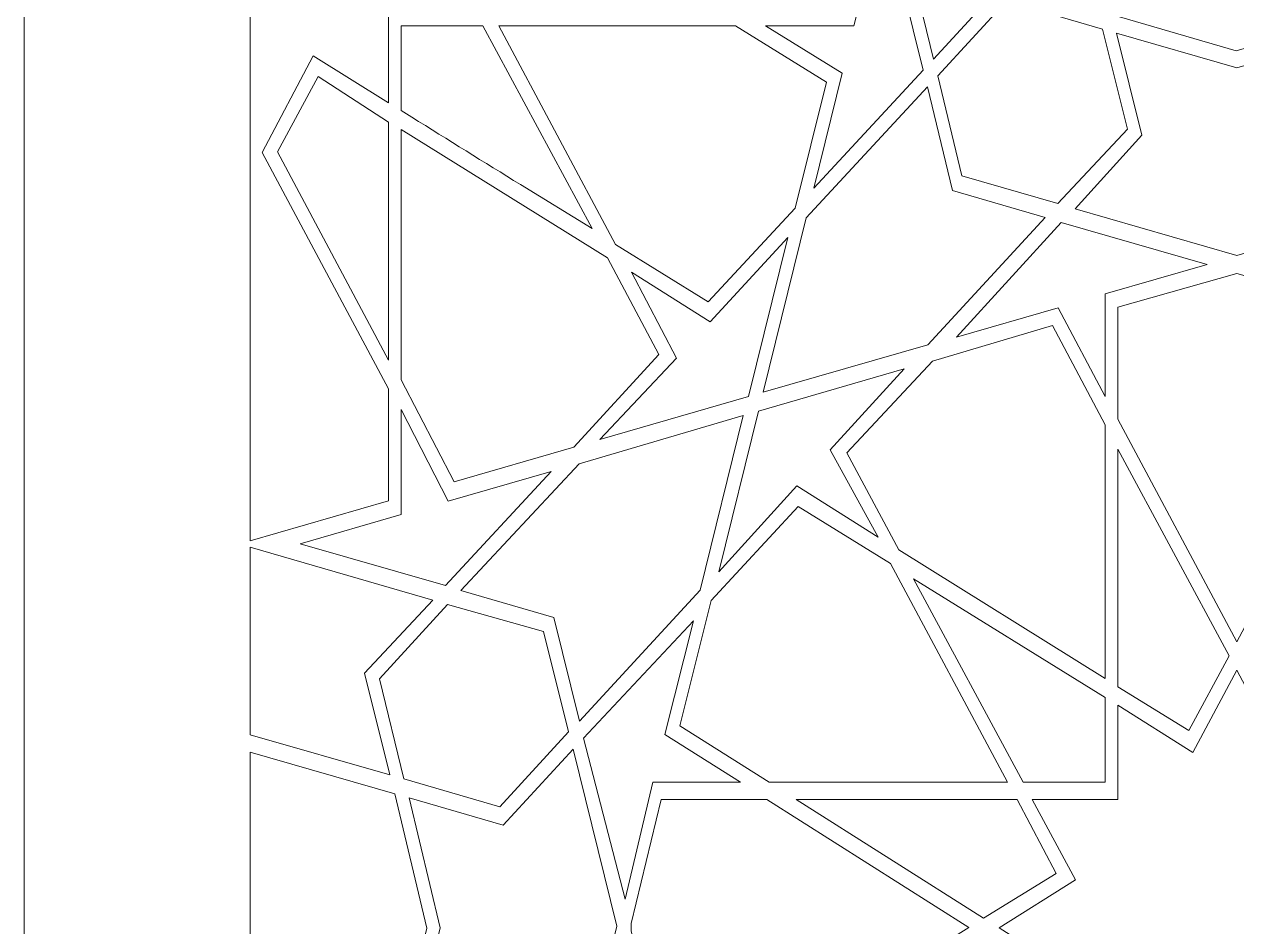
# Model space of a CAD drawing. Header units: centimetres. Extents: x -12.3 to 38.8, y -41.7 to 12.7.
# Drawn here: x 23.9 to 31.91, y 3.64 to 9.61 of the extents above; entities that cross this region are included whole.
import ezdxf

# ---------------------------------------------------------------- set-up
doc = ezdxf.new("R2010")
doc.units = ezdxf.units.CM
doc.header["$MEASUREMENT"] = 0
doc.layers.add('layer 1', color=7, linetype='Continuous')

msp = doc.modelspace()

# ---------------------------------------------------------------- linework, layer by layer
at = {"layer": 'layer 1', "color": 7, "lineweight": 9}
msp.add_open_spline([(23.90013, 11.0185), (23.90013, 11.0185), (38.7565, 11.0185), (38.7565, 11.0185), (38.7565, 11.0185), (38.7565, 11.0185), (38.7565, -9.98942), (38.7565, -9.98942), (38.7565, -9.98942), (38.7565, -9.98942), (23.90013, -9.98942), (23.90013, -9.98942), (23.90013, -9.98942), (23.90013, -9.98942), (23.90013, 11.0185), (23.90013, 11.0185)], degree=3, knots=[0, 0, 0, 0, 0.2, 0.2, 0.2, 0.2, 0.4, 0.4, 0.4, 0.4, 0.6, 0.6, 0.6, 0.6, 1, 1, 1, 1], dxfattribs=at)
at = {"layer": 'layer 1', "color": 225, "lineweight": 9}
for points, knots in [([(27.07566, 10.6783), (27.07566, 10.6783), (29.56085, 10.6783), (29.56085, 10.6783), (29.56085, 10.6783), (29.56085, 10.6783), (29.31857, 9.71482), (29.31857, 9.71482), (29.31857, 9.71482), (29.31857, 9.71482), (28.61182, 9.71482), (28.61182, 9.71482), (28.61182, 9.71482), (28.61182, 9.71482), (27.17754, 10.6144), (27.17754, 10.6144), (27.17754, 10.6144), (27.17754, 10.6144), (26.58564, 10.24548), (26.58564, 10.24548), (26.58564, 10.24548), (26.58564, 10.24548), (26.87252, 9.71482), (26.87252, 9.71482), (26.87252, 9.71482), (26.87252, 9.71482), (26.30589, 9.71482), (26.30589, 9.71482), (26.30589, 9.71482), (26.30589, 9.71482), (26.30589, 9.08786), (26.30589, 9.08786), (26.30589, 9.08786), (26.30589, 9.08786), (25.8088, 9.39874), (25.8088, 9.39874), (25.8088, 9.39874), (25.8088, 9.39874), (25.47294, 8.7591), (25.47294, 8.7591), (25.47294, 8.7591), (25.47294, 8.7591), (26.30589, 7.19859), (26.30589, 7.19859), (26.30589, 7.19859), (26.30589, 7.19859), (26.30589, 6.45747), (26.30589, 6.45747), (26.30589, 6.45747), (26.30589, 6.45747), (25.39177, 6.19489), (25.39177, 6.19489), (25.39177, 6.19489), (25.39177, 6.19489), (25.39178, 10.6783), (25.39178, 10.6783), (25.39178, 10.6783), (25.39178, 10.6783), (27.07566, 10.6783), (27.07566, 10.6783)], [0, 0, 0, 0, 0.0625, 0.0625, 0.0625, 0.0625, 0.125, 0.125, 0.125, 0.125, 0.1875, 0.1875, 0.1875, 0.1875, 0.25, 0.25, 0.25, 0.25, 0.3125, 0.3125, 0.3125, 0.3125, 0.375, 0.375, 0.375, 0.375, 0.4375, 0.4375, 0.4375, 0.4375, 0.5, 0.5, 0.5, 0.5, 0.5625, 0.5625, 0.5625, 0.5625, 0.625, 0.625, 0.625, 0.625, 0.6875, 0.6875, 0.6875, 0.6875, 0.75, 0.75, 0.75, 0.75, 0.8125, 0.8125, 0.8125, 0.8125, 0.875, 0.875, 0.875, 0.875, 1, 1, 1, 1]), ([(31.04134, 7.8266), (31.04134, 7.8266), (31.04134, 7.14719), (31.04134, 7.14719), (31.04134, 7.14719), (31.04134, 7.14719), (30.73069, 7.73458), (30.73069, 7.73458), (30.73069, 7.73458), (30.73069, 7.73458), (30.05821, 7.53899), (30.05821, 7.53899), (30.05821, 7.53899), (30.05821, 7.53899), (30.7511, 8.29743), (30.7511, 8.29743), (30.7511, 8.29743), (30.7511, 8.29743), (31.71441, 8.01986), (31.71441, 8.01986), (31.71441, 8.01986), (31.71441, 8.01986), (31.04134, 7.8266), (31.04134, 7.8266)], [0, 0, 0, 0, 0.1428571, 0.1428571, 0.1428571, 0.1428571, 0.2857143, 0.2857143, 0.2857143, 0.2857143, 0.4285714, 0.4285714, 0.4285714, 0.4285714, 0.5714286, 0.5714286, 0.5714286, 0.5714286, 0.7142857, 0.7142857, 0.7142857, 0.7142857, 1, 1, 1, 1]), ([(29.22503, 6.79433), (29.22503, 6.79433), (29.54187, 6.21938), (29.54187, 6.21938), (29.54187, 6.21938), (29.54187, 6.21938), (29.0045, 6.55693), (29.0045, 6.55693), (29.0045, 6.55693), (29.0045, 6.55693), (28.48811, 5.98925), (28.48811, 5.98925), (28.48811, 5.98925), (28.48811, 5.98925), (28.75014, 7.05083), (28.75014, 7.05083), (28.75014, 7.05083), (28.75014, 7.05083), (29.7132, 7.33098), (29.7132, 7.33098), (29.7132, 7.33098), (29.7132, 7.33098), (29.22503, 6.79433), (29.22503, 6.79433)], [0, 0, 0, 0, 0.1428571, 0.1428571, 0.1428571, 0.1428571, 0.2857143, 0.2857143, 0.2857143, 0.2857143, 0.4285714, 0.4285714, 0.4285714, 0.4285714, 0.5714286, 0.5714286, 0.5714286, 0.5714286, 0.7142857, 0.7142857, 0.7142857, 0.7142857, 1, 1, 1, 1]), ([(28.13132, 4.91366), (28.13132, 4.91366), (28.63267, 4.59876), (28.63267, 4.59876), (28.63267, 4.59876), (28.63267, 4.59876), (28.0529, 4.59876), (28.0529, 4.59876), (28.0529, 4.59876), (28.0529, 4.59876), (27.86945, 3.82576), (27.86945, 3.82576), (27.86945, 3.82576), (27.86945, 3.82576), (27.59452, 4.8909), (27.59452, 4.8909), (27.59452, 4.8909), (27.59452, 4.8909), (28.32113, 5.66567), (28.32113, 5.66567), (28.32113, 5.66567), (28.32113, 5.66567), (28.13132, 4.91366), (28.13132, 4.91366)], [0, 0, 0, 0, 0.1428571, 0.1428571, 0.1428571, 0.1428571, 0.2857143, 0.2857143, 0.2857143, 0.2857143, 0.4285714, 0.4285714, 0.4285714, 0.4285714, 0.5714286, 0.5714286, 0.5714286, 0.5714286, 0.7142857, 0.7142857, 0.7142857, 0.7142857, 1, 1, 1, 1]), ([(31.12472, 4.48458), (31.12472, 4.48458), (31.12471, 5.109), (31.12471, 5.109), (31.12471, 5.109), (31.12471, 5.109), (31.61971, 4.79663), (31.61971, 4.79663), (31.61971, 4.79663), (31.61971, 4.79663), (31.91117, 5.34052), (31.91117, 5.34052), (31.91117, 5.34052), (31.91117, 5.34052), (32.19821, 4.79662), (32.19821, 4.79662), (32.19821, 4.79662), (32.19821, 4.79662), (32.69559, 5.10772), (32.69559, 5.10772), (32.69559, 5.10772), (32.69559, 5.10772), (32.69556, 4.48458), (32.69556, 4.48458), (32.69556, 4.48458), (32.69556, 4.48458), (33.25684, 4.48458), (33.25684, 4.48458), (33.25684, 4.48458), (33.25684, 4.48458), (32.97153, 3.94872), (32.97153, 3.94872), (32.97153, 3.94872), (32.97153, 3.94872), (33.432, 3.6309), (33.432, 3.6309), (33.432, 3.6309), (33.432, 3.6309), (32.97422, 3.34241), (32.97422, 3.34241), (32.97422, 3.34241), (32.97422, 3.34241), (33.25684, 2.81159), (33.25684, 2.81159), (33.25684, 2.81159), (33.25684, 2.81159), (32.69556, 2.81159), (32.69556, 2.81159), (32.69556, 2.81159), (32.69556, 2.81159), (32.69556, 2.18845), (32.69556, 2.18845), (32.69556, 2.18845), (32.69556, 2.18845), (32.19819, 2.49955), (32.19819, 2.49955), (32.19819, 2.49955), (32.19819, 2.49955), (31.91116, 1.95566), (31.91116, 1.95566), (31.91116, 1.95566), (31.91116, 1.95566), (31.61974, 2.49945), (31.61974, 2.49945), (31.61974, 2.49945), (31.61974, 2.49945), (31.10882, 2.17669), (31.10882, 2.17669), (31.10882, 2.17669), (31.10882, 2.17669), (31.10445, 2.81161), (31.10445, 2.81161), (31.10445, 2.81161), (31.10445, 2.81161), (30.56014, 2.81158), (30.56014, 2.81158), (30.56014, 2.81158), (30.56014, 2.81158), (30.83237, 3.32393), (30.83237, 3.32393), (30.83237, 3.32393), (30.83237, 3.32393), (30.34101, 3.63785), (30.34101, 3.63785), (30.34101, 3.63785), (30.34101, 3.63785), (30.84513, 3.95365), (30.84513, 3.95365), (30.84513, 3.95365), (30.84513, 3.95365), (30.5581, 4.48459), (30.5581, 4.48459), (30.5581, 4.48459), (30.5581, 4.48459), (31.12472, 4.48458), (31.12472, 4.48458)], [0, 0, 0, 0, 0.04, 0.04, 0.04, 0.04, 0.08, 0.08, 0.08, 0.08, 0.12, 0.12, 0.12, 0.12, 0.16, 0.16, 0.16, 0.16, 0.2, 0.2, 0.2, 0.2, 0.24, 0.24, 0.24, 0.24, 0.28, 0.28, 0.28, 0.28, 0.32, 0.32, 0.32, 0.32, 0.36, 0.36, 0.36, 0.36, 0.4, 0.4, 0.4, 0.4, 0.44, 0.44, 0.44, 0.44, 0.48, 0.48, 0.48, 0.48, 0.52, 0.52, 0.52, 0.52, 0.56, 0.56, 0.56, 0.56, 0.6, 0.6, 0.6, 0.6, 0.64, 0.64, 0.64, 0.64, 0.68, 0.68, 0.68, 0.68, 0.72, 0.72, 0.72, 0.72, 0.76, 0.76, 0.76, 0.76, 0.8, 0.8, 0.8, 0.8, 0.84, 0.84, 0.84, 0.84, 0.88, 0.88, 0.88, 0.88, 0.92, 0.92, 0.92, 0.92, 1, 1, 1, 1])]:
    msp.add_open_spline(points, degree=3, knots=knots, dxfattribs=at)
at = {"layer": 'layer 1', "color": 203, "lineweight": 9}
for points, knots in [([(30.36746, 9.87883), (30.36746, 9.87883), (29.90702, 9.37607), (29.90702, 9.37607), (29.90702, 9.37607), (29.90702, 9.37607), (29.58924, 10.67831), (29.58924, 10.67831), (29.58924, 10.67831), (29.58924, 10.67831), (30.75435, 10.67829), (30.75435, 10.67829), (30.75435, 10.67829), (30.75435, 10.67829), (30.98668, 9.69873), (30.98668, 9.69873), (30.98668, 9.69873), (30.98668, 9.69873), (30.36746, 9.87883), (30.36746, 9.87883)], [0, 0, 0, 0, 0.1666667, 0.1666667, 0.1666667, 0.1666667, 0.3333333, 0.3333333, 0.3333333, 0.3333333, 0.5, 0.5, 0.5, 0.5, 0.6666667, 0.6666667, 0.6666667, 0.6666667, 1, 1, 1, 1]), ([(31.02314, 9.57439), (31.02314, 9.57439), (31.18796, 8.913), (31.18796, 8.913), (31.18796, 8.913), (31.18796, 8.913), (30.72851, 8.42179), (30.72851, 8.42179), (30.72851, 8.42179), (30.72851, 8.42179), (30.09509, 8.60601), (30.09509, 8.60601), (30.09509, 8.60601), (30.09509, 8.60601), (29.93502, 9.26721), (29.93502, 9.26721), (29.93502, 9.26721), (29.93502, 9.26721), (30.38985, 9.7586), (30.38985, 9.7586), (30.38985, 9.7586), (30.38985, 9.7586), (31.02314, 9.57439), (31.02314, 9.57439)], [0, 0, 0, 0, 0.1428571, 0.1428571, 0.1428571, 0.1428571, 0.2857143, 0.2857143, 0.2857143, 0.2857143, 0.4285714, 0.4285714, 0.4285714, 0.4285714, 0.5714286, 0.5714286, 0.5714286, 0.5714286, 0.7142857, 0.7142857, 0.7142857, 0.7142857, 1, 1, 1, 1]), ([(28.4181, 7.77419), (28.4181, 7.77419), (27.80693, 8.15152), (27.80693, 8.15152), (27.80693, 8.15152), (27.80693, 8.15152), (27.03448, 9.59678), (27.03448, 9.59678), (27.03448, 9.59678), (27.03448, 9.59678), (28.59812, 9.59678), (28.59812, 9.59678), (28.59812, 9.59678), (28.59812, 9.59678), (29.19951, 9.22552), (29.19951, 9.22552), (29.19951, 9.22552), (29.19951, 9.22552), (28.99358, 8.39119), (28.99358, 8.39119), (28.99358, 8.39119), (28.99358, 8.39119), (28.4181, 7.77419), (28.4181, 7.77419)], [0, 0, 0, 0, 0.1428571, 0.1428571, 0.1428571, 0.1428571, 0.2857143, 0.2857143, 0.2857143, 0.2857143, 0.4285714, 0.4285714, 0.4285714, 0.4285714, 0.5714286, 0.5714286, 0.5714286, 0.5714286, 0.7142857, 0.7142857, 0.7142857, 0.7142857, 1, 1, 1, 1]), ([(25.57401, 8.76455), (25.57401, 8.76455), (25.84191, 9.26266), (25.84191, 9.26266), (25.84191, 9.26266), (25.84191, 9.26266), (26.30589, 8.96052), (26.30589, 8.96052), (26.30589, 8.96052), (26.30589, 8.96052), (26.30589, 7.38764), (26.30589, 7.38764), (26.30589, 7.38764), (26.30589, 7.38764), (25.57401, 8.76455), (25.57401, 8.76455)], [0, 0, 0, 0, 0.2, 0.2, 0.2, 0.2, 0.4, 0.4, 0.4, 0.4, 0.6, 0.6, 0.6, 0.6, 1, 1, 1, 1]), ([(27.75331, 8.06481), (27.75331, 8.06481), (28.0916, 7.42521), (28.0916, 7.42521), (28.0916, 7.42521), (28.0916, 7.42521), (27.53016, 6.81399), (27.53016, 6.81399), (27.53016, 6.81399), (27.53016, 6.81399), (26.73982, 6.58374), (26.73982, 6.58374), (26.73982, 6.58374), (26.73982, 6.58374), (26.38925, 7.25865), (26.38925, 7.25865), (26.38925, 7.25865), (26.38925, 7.25865), (26.38927, 8.91099), (26.38927, 8.91099), (26.38927, 8.91099), (26.38927, 8.91099), (27.75331, 8.06481), (27.75331, 8.06481)], [0, 0, 0, 0, 0.1428571, 0.1428571, 0.1428571, 0.1428571, 0.2857143, 0.2857143, 0.2857143, 0.2857143, 0.4285714, 0.4285714, 0.4285714, 0.4285714, 0.5714286, 0.5714286, 0.5714286, 0.5714286, 0.7142857, 0.7142857, 0.7142857, 0.7142857, 1, 1, 1, 1]), ([(26.14723, 5.3195), (26.14723, 5.3195), (26.31445, 4.6484), (26.31445, 4.6484), (26.31445, 4.6484), (26.31445, 4.6484), (25.39177, 4.91171), (25.39177, 4.91171), (25.39177, 4.91171), (25.39177, 4.91171), (25.39177, 6.15263), (25.39177, 6.15263), (25.39177, 6.15263), (25.39177, 6.15263), (26.59927, 5.80276), (26.59927, 5.80276), (26.59927, 5.80276), (26.59927, 5.80276), (26.14723, 5.3195), (26.14723, 5.3195)], [0, 0, 0, 0, 0.1666667, 0.1666667, 0.1666667, 0.1666667, 0.3333333, 0.3333333, 0.3333333, 0.3333333, 0.5, 0.5, 0.5, 0.5, 0.6666667, 0.6666667, 0.6666667, 0.6666667, 1, 1, 1, 1]), ([(27.4959, 4.93312), (27.4959, 4.93312), (27.04129, 4.43679), (27.04129, 4.43679), (27.04129, 4.43679), (27.04129, 4.43679), (26.40683, 4.62133), (26.40683, 4.62133), (26.40683, 4.62133), (26.40683, 4.62133), (26.24688, 5.28204), (26.24688, 5.28204), (26.24688, 5.28204), (26.24688, 5.28204), (26.69698, 5.77348), (26.69698, 5.77348), (26.69698, 5.77348), (26.69698, 5.77348), (27.33115, 5.59428), (27.33115, 5.59428), (27.33115, 5.59428), (27.33115, 5.59428), (27.4959, 4.93312), (27.4959, 4.93312)], [0, 0, 0, 0, 0.1428571, 0.1428571, 0.1428571, 0.1428571, 0.2857143, 0.2857143, 0.2857143, 0.2857143, 0.4285714, 0.4285714, 0.4285714, 0.4285714, 0.5714286, 0.5714286, 0.5714286, 0.5714286, 0.7142857, 0.7142857, 0.7142857, 0.7142857, 1, 1, 1, 1])]:
    msp.add_open_spline(points, degree=3, knots=knots, dxfattribs=at)
at = {"layer": 'layer 1', "color": 9, "lineweight": 9}
for points, knots in [([(32.98183, 10.6783), (32.98183, 10.6783), (32.73443, 9.67194), (32.73443, 9.67194), (32.73443, 9.67194), (32.73443, 9.67194), (31.90649, 9.43251), (31.90649, 9.43251), (31.90649, 9.43251), (31.90649, 9.43251), (31.08185, 9.6722), (31.08185, 9.6722), (31.08185, 9.6722), (31.08185, 9.6722), (30.83934, 10.6783), (30.83934, 10.6783), (30.83934, 10.6783), (30.83934, 10.6783), (32.98183, 10.6783), (32.98183, 10.6783)], [0, 0, 0, 0, 0.1666667, 0.1666667, 0.1666667, 0.1666667, 0.3333333, 0.3333333, 0.3333333, 0.3333333, 0.5, 0.5, 0.5, 0.5, 0.6666667, 0.6666667, 0.6666667, 0.6666667, 1, 1, 1, 1]), ([(26.93056, 9.59678), (26.93056, 9.59678), (27.65217, 8.2575), (27.65217, 8.2575), (27.65217, 8.2575), (27.65217, 8.2575), (27.17796, 8.54804), (27.17796, 8.54804), (27.17796, 8.54804), (26.93789, 8.69512), (26.69959, 8.84504), (26.46026, 8.9933), (26.46026, 8.9933), (26.46026, 8.9933), (26.38926, 9.03729), (26.38926, 9.03729), (26.38926, 9.03729), (26.38926, 9.03729), (26.38926, 9.59679), (26.38926, 9.59679), (26.38926, 9.59679), (26.38926, 9.59679), (26.93056, 9.59678), (26.93056, 9.59678)], [0, 0, 0, 0, 0.1428571, 0.1428571, 0.1428571, 0.1428571, 0.2857143, 0.2857143, 0.2857143, 0.2857143, 0.4285714, 0.4285714, 0.4285714, 0.4285714, 0.5714286, 0.5714286, 0.5714286, 0.5714286, 0.7142857, 0.7142857, 0.7142857, 0.7142857, 1, 1, 1, 1]), ([(31.91013, 9.31909), (31.91013, 9.31909), (32.70428, 9.5479), (32.70428, 9.5479), (32.70428, 9.5479), (32.70428, 9.5479), (32.53676, 8.87556), (32.53676, 8.87556), (32.53676, 8.87556), (32.53676, 8.87556), (32.98804, 8.388), (32.98804, 8.388), (32.98804, 8.388), (32.98804, 8.388), (31.90995, 8.0788), (31.90995, 8.0788), (31.90995, 8.0788), (31.90995, 8.0788), (30.84246, 8.38768), (30.84246, 8.38768), (30.84246, 8.38768), (30.84246, 8.38768), (31.28374, 8.87458), (31.28374, 8.87458), (31.28374, 8.87458), (31.28374, 8.87458), (31.11596, 9.5479), (31.11596, 9.5479), (31.11596, 9.5479), (31.11596, 9.5479), (31.91013, 9.31909), (31.91013, 9.31909)], [0, 0, 0, 0, 0.1111111, 0.1111111, 0.1111111, 0.1111111, 0.2222222, 0.2222222, 0.2222222, 0.2222222, 0.3333333, 0.3333333, 0.3333333, 0.3333333, 0.4444444, 0.4444444, 0.4444444, 0.4444444, 0.5555556, 0.5555556, 0.5555556, 0.5555556, 0.6666667, 0.6666667, 0.6666667, 0.6666667, 0.7777778, 0.7777778, 0.7777778, 0.7777778, 1, 1, 1, 1]), ([(30.03337, 8.50805), (30.03337, 8.50805), (30.64369, 8.33054), (30.64369, 8.33054), (30.64369, 8.33054), (30.64369, 8.33054), (29.86927, 7.48878), (29.86927, 7.48878), (29.86927, 7.48878), (29.86927, 7.48878), (28.78082, 7.17521), (28.78082, 7.17521), (28.78082, 7.17521), (28.78082, 7.17521), (29.06526, 8.32757), (29.06526, 8.32757), (29.06526, 8.32757), (29.06526, 8.32757), (29.86729, 9.19407), (29.86729, 9.19407), (29.86729, 9.19407), (29.86729, 9.19407), (30.03337, 8.50805), (30.03337, 8.50805)], [0, 0, 0, 0, 0.1428571, 0.1428571, 0.1428571, 0.1428571, 0.2857143, 0.2857143, 0.2857143, 0.2857143, 0.4285714, 0.4285714, 0.4285714, 0.4285714, 0.5714286, 0.5714286, 0.5714286, 0.5714286, 0.7142857, 0.7142857, 0.7142857, 0.7142857, 1, 1, 1, 1]), ([(27.39786, 5.6873), (27.39786, 5.6873), (26.78533, 5.86546), (26.78533, 5.86546), (26.78533, 5.86546), (26.78533, 5.86546), (27.56504, 6.70274), (27.56504, 6.70274), (27.56504, 6.70274), (27.56504, 6.70274), (28.65017, 7.02198), (28.65017, 7.02198), (28.65017, 7.02198), (28.65017, 7.02198), (28.3654, 5.86819), (28.3654, 5.86819), (28.3654, 5.86819), (28.3654, 5.86819), (27.5686, 5.00213), (27.5686, 5.00213), (27.5686, 5.00213), (27.5686, 5.00213), (27.39786, 5.6873), (27.39786, 5.6873)], [0, 0, 0, 0, 0.1428571, 0.1428571, 0.1428571, 0.1428571, 0.2857143, 0.2857143, 0.2857143, 0.2857143, 0.4285714, 0.4285714, 0.4285714, 0.4285714, 0.5714286, 0.5714286, 0.5714286, 0.5714286, 0.7142857, 0.7142857, 0.7142857, 0.7142857, 1, 1, 1, 1]), ([(31.59432, 4.9406), (31.59432, 4.9406), (31.12472, 5.22856), (31.12472, 5.22856), (31.12472, 5.22856), (31.12472, 5.22856), (31.12472, 6.80074), (31.12472, 6.80074), (31.12472, 6.80074), (31.12472, 6.80074), (31.86041, 5.43531), (31.86041, 5.43531), (31.86041, 5.43531), (31.86041, 5.43531), (31.59432, 4.9406), (31.59432, 4.9406)], [0, 0, 0, 0, 0.2, 0.2, 0.2, 0.2, 0.4, 0.4, 0.4, 0.4, 0.6, 0.6, 0.6, 0.6, 1, 1, 1, 1]), ([(30.50002, 4.59876), (30.50002, 4.59876), (29.77548, 5.94358), (29.77548, 5.94358), (29.77548, 5.94358), (29.77548, 5.94358), (31.04133, 5.15821), (31.04133, 5.15821), (31.04133, 5.15821), (31.04133, 5.15821), (31.04133, 4.59876), (31.04133, 4.59876), (31.04133, 4.59876), (31.04133, 4.59876), (30.50002, 4.59876), (30.50002, 4.59876)], [0, 0, 0, 0, 0.2, 0.2, 0.2, 0.2, 0.4, 0.4, 0.4, 0.4, 0.6, 0.6, 0.6, 0.6, 1, 1, 1, 1]), ([(27.06368, 4.31655), (27.06368, 4.31655), (27.52697, 4.81709), (27.52697, 4.81709), (27.52697, 4.81709), (27.52697, 4.81709), (27.8155, 3.64807), (27.8155, 3.64807), (27.8155, 3.64807), (27.8155, 3.64807), (27.52697, 2.47906), (27.52697, 2.47906), (27.52697, 2.47906), (27.52697, 2.47906), (27.06368, 2.97958), (27.06368, 2.97958), (27.06368, 2.97958), (27.06368, 2.97958), (26.44163, 2.79866), (26.44163, 2.79866), (26.44163, 2.79866), (26.44163, 2.79866), (26.64765, 3.63722), (26.64765, 3.63722), (26.64765, 3.63722), (26.64765, 3.63722), (26.444, 4.49681), (26.444, 4.49681), (26.444, 4.49681), (26.444, 4.49681), (27.06368, 4.31655), (27.06368, 4.31655)], [0, 0, 0, 0, 0.1111111, 0.1111111, 0.1111111, 0.1111111, 0.2222222, 0.2222222, 0.2222222, 0.2222222, 0.3333333, 0.3333333, 0.3333333, 0.3333333, 0.4444444, 0.4444444, 0.4444444, 0.4444444, 0.5555556, 0.5555556, 0.5555556, 0.5555556, 0.6666667, 0.6666667, 0.6666667, 0.6666667, 0.7777778, 0.7777778, 0.7777778, 0.7777778, 1, 1, 1, 1]), ([(25.39177, 4.79829), (25.39177, 4.79829), (26.34915, 4.52356), (26.34915, 4.52356), (26.34915, 4.52356), (26.34915, 4.52356), (26.55863, 3.63606), (26.55863, 3.63606), (26.55863, 3.63606), (26.55863, 3.63606), (26.34848, 2.77243), (26.34848, 2.77243), (26.34848, 2.77243), (26.34848, 2.77243), (25.39177, 2.49788), (25.39177, 2.49788), (25.39177, 2.49788), (25.39177, 2.49788), (25.39177, 4.79829), (25.39177, 4.79829)], [0, 0, 0, 0, 0.1666667, 0.1666667, 0.1666667, 0.1666667, 0.3333333, 0.3333333, 0.3333333, 0.3333333, 0.5, 0.5, 0.5, 0.5, 0.6666667, 0.6666667, 0.6666667, 0.6666667, 1, 1, 1, 1]), ([(30.71658, 3.99646), (30.71658, 3.99646), (30.23702, 3.70136), (30.23702, 3.70136), (30.23702, 3.70136), (30.23702, 3.70136), (29.00037, 4.48458), (29.00037, 4.48458), (29.00037, 4.48458), (29.00037, 4.48458), (30.46015, 4.48458), (30.46015, 4.48458), (30.46015, 4.48458), (30.46015, 4.48458), (30.71658, 3.99646), (30.71658, 3.99646)], [0, 0, 0, 0, 0.2, 0.2, 0.2, 0.2, 0.4, 0.4, 0.4, 0.4, 0.6, 0.6, 0.6, 0.6, 1, 1, 1, 1])]:
    msp.add_open_spline(points, degree=3, knots=knots, dxfattribs=at)
at = {"layer": 'layer 1', "color": 183, "lineweight": 9}
for points, knots in [([(29.38003, 9.59678), (29.38003, 9.59678), (29.57754, 10.3629), (29.57754, 10.3629), (29.57754, 10.3629), (29.57754, 10.3629), (29.83876, 9.30451), (29.83876, 9.30451), (29.83876, 9.30451), (29.83876, 9.30451), (29.11601, 8.52368), (29.11601, 8.52368), (29.11601, 8.52368), (29.11601, 8.52368), (29.30321, 9.28449), (29.30321, 9.28449), (29.30321, 9.28449), (29.30321, 9.28449), (28.79731, 9.59678), (28.79731, 9.59678), (28.79731, 9.59678), (28.79731, 9.59678), (29.38003, 9.59678), (29.38003, 9.59678)], [0, 0, 0, 0, 0.1428571, 0.1428571, 0.1428571, 0.1428571, 0.2857143, 0.2857143, 0.2857143, 0.2857143, 0.4285714, 0.4285714, 0.4285714, 0.4285714, 0.5714286, 0.5714286, 0.5714286, 0.5714286, 0.7142857, 0.7142857, 0.7142857, 0.7142857, 1, 1, 1, 1]), ([(28.20969, 7.40076), (28.20969, 7.40076), (27.91133, 7.96809), (27.91133, 7.96809), (27.91133, 7.96809), (27.91133, 7.96809), (28.4306, 7.6419), (28.4306, 7.6419), (28.4306, 7.6419), (28.4306, 7.6419), (28.94533, 8.19802), (28.94533, 8.19802), (28.94533, 8.19802), (28.94533, 8.19802), (28.68381, 7.14849), (28.68381, 7.14849), (28.68381, 7.14849), (28.68381, 7.14849), (27.70338, 6.8633), (27.70338, 6.8633), (27.70338, 6.8633), (27.70338, 6.8633), (28.20969, 7.40076), (28.20969, 7.40076)], [0, 0, 0, 0, 0.1428571, 0.1428571, 0.1428571, 0.1428571, 0.2857143, 0.2857143, 0.2857143, 0.2857143, 0.4285714, 0.4285714, 0.4285714, 0.4285714, 0.5714286, 0.5714286, 0.5714286, 0.5714286, 0.7142857, 0.7142857, 0.7142857, 0.7142857, 1, 1, 1, 1]), ([(31.12471, 7.73847), (31.12471, 7.73847), (31.91013, 7.96129), (31.91013, 7.96129), (31.91013, 7.96129), (31.91013, 7.96129), (32.69555, 7.73847), (32.69555, 7.73847), (32.69555, 7.73847), (32.69555, 7.73847), (32.69554, 6.99692), (32.69554, 6.99692), (32.69554, 6.99692), (32.69554, 6.99692), (31.91013, 5.52739), (31.91013, 5.52739), (31.91013, 5.52739), (31.91013, 5.52739), (31.12471, 6.99692), (31.12471, 6.99692), (31.12471, 6.99692), (31.12471, 6.99692), (31.12471, 7.73847), (31.12471, 7.73847)], [0, 0, 0, 0, 0.1428571, 0.1428571, 0.1428571, 0.1428571, 0.2857143, 0.2857143, 0.2857143, 0.2857143, 0.4285714, 0.4285714, 0.4285714, 0.4285714, 0.5714286, 0.5714286, 0.5714286, 0.5714286, 0.7142857, 0.7142857, 0.7142857, 0.7142857, 1, 1, 1, 1]), ([(29.33463, 6.77448), (29.33463, 6.77448), (29.90081, 7.3815), (29.90081, 7.3815), (29.90081, 7.3815), (29.90081, 7.3815), (30.69292, 7.61575), (30.69292, 7.61575), (30.69292, 7.61575), (30.69292, 7.61575), (31.04134, 6.96068), (31.04134, 6.96068), (31.04134, 6.96068), (31.04134, 6.96068), (31.04134, 5.28377), (31.04134, 5.28377), (31.04134, 5.28377), (31.04134, 5.28377), (29.67757, 6.13451), (29.67757, 6.13451), (29.67757, 6.13451), (29.67757, 6.13451), (29.33463, 6.77448), (29.33463, 6.77448)], [0, 0, 0, 0, 0.1428571, 0.1428571, 0.1428571, 0.1428571, 0.2857143, 0.2857143, 0.2857143, 0.2857143, 0.4285714, 0.4285714, 0.4285714, 0.4285714, 0.5714286, 0.5714286, 0.5714286, 0.5714286, 0.7142857, 0.7142857, 0.7142857, 0.7142857, 1, 1, 1, 1]), ([(26.70128, 6.4571), (26.70128, 6.4571), (27.38008, 6.65205), (27.38008, 6.65205), (27.38008, 6.65205), (27.38008, 6.65205), (26.6824, 5.89834), (26.6824, 5.89834), (26.6824, 5.89834), (26.6824, 5.89834), (25.72292, 6.17473), (25.72292, 6.17473), (25.72292, 6.17473), (25.72292, 6.17473), (26.38927, 6.36856), (26.38927, 6.36856), (26.38927, 6.36856), (26.38927, 6.36856), (26.38927, 7.06108), (26.38927, 7.06108), (26.38927, 7.06108), (26.38927, 7.06108), (26.70128, 6.4571), (26.70128, 6.4571)], [0, 0, 0, 0, 0.1428571, 0.1428571, 0.1428571, 0.1428571, 0.2857143, 0.2857143, 0.2857143, 0.2857143, 0.4285714, 0.4285714, 0.4285714, 0.4285714, 0.5714286, 0.5714286, 0.5714286, 0.5714286, 0.7142857, 0.7142857, 0.7142857, 0.7142857, 1, 1, 1, 1]), ([(28.43701, 5.80029), (28.43701, 5.80029), (29.01208, 6.42161), (29.01208, 6.42161), (29.01208, 6.42161), (29.01208, 6.42161), (29.62368, 6.04403), (29.62368, 6.04403), (29.62368, 6.04403), (29.62368, 6.04403), (30.39612, 4.59876), (30.39612, 4.59876), (30.39612, 4.59876), (30.39612, 4.59876), (28.82098, 4.59876), (28.82098, 4.59876), (28.82098, 4.59876), (28.82098, 4.59876), (28.23125, 4.97123), (28.23125, 4.97123), (28.23125, 4.97123), (28.23125, 4.97123), (28.43701, 5.80029), (28.43701, 5.80029)], [0, 0, 0, 0, 0.1428571, 0.1428571, 0.1428571, 0.1428571, 0.2857143, 0.2857143, 0.2857143, 0.2857143, 0.4285714, 0.4285714, 0.4285714, 0.4285714, 0.5714286, 0.5714286, 0.5714286, 0.5714286, 0.7142857, 0.7142857, 0.7142857, 0.7142857, 1, 1, 1, 1]), ([(28.80493, 4.48458), (28.80493, 4.48458), (30.13977, 3.6398), (30.13977, 3.6398), (30.13977, 3.6398), (30.13977, 3.6398), (28.81879, 2.81159), (28.81879, 2.81159), (28.81879, 2.81159), (28.81879, 2.81159), (28.10799, 2.81159), (28.10799, 2.81159), (28.10799, 2.81159), (28.10799, 2.81159), (27.9086, 3.61833), (27.9086, 3.61833), (27.9086, 3.61833), (27.9086, 3.61833), (27.9086, 3.66607), (27.9086, 3.66607), (27.9086, 3.66607), (27.9086, 3.66607), (28.10752, 4.48459), (28.10752, 4.48459), (28.10752, 4.48459), (28.10752, 4.48459), (28.80493, 4.48458), (28.80493, 4.48458)], [0, 0, 0, 0, 0.125, 0.125, 0.125, 0.125, 0.25, 0.25, 0.25, 0.25, 0.375, 0.375, 0.375, 0.375, 0.5, 0.5, 0.5, 0.5, 0.625, 0.625, 0.625, 0.625, 0.75, 0.75, 0.75, 0.75, 1, 1, 1, 1])]:
    msp.add_open_spline(points, degree=3, knots=knots, dxfattribs=at)

doc.saveas('drawing.dxf')
